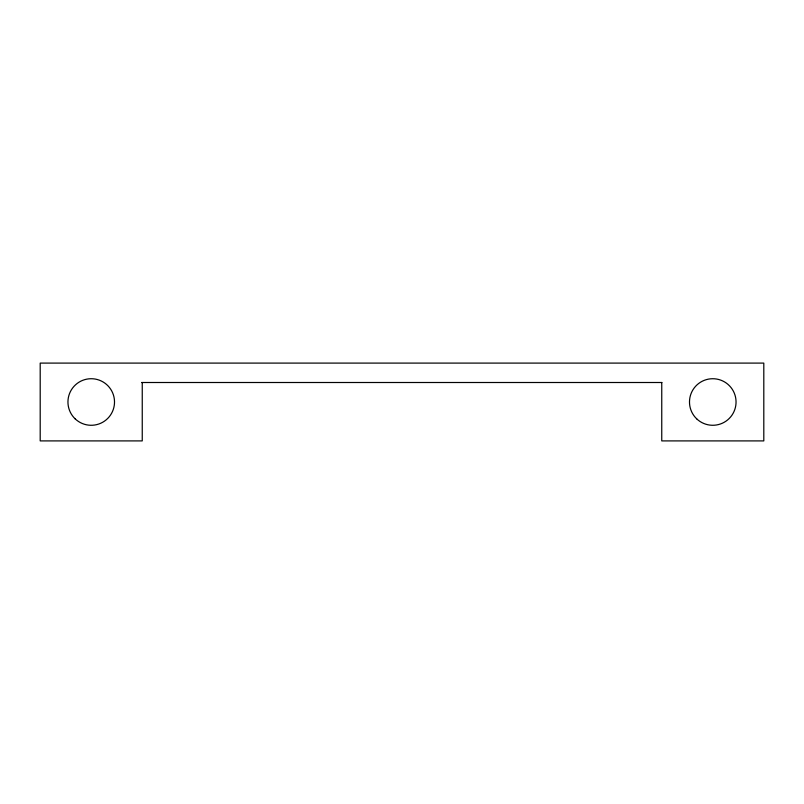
<?xml version="1.0" encoding="UTF-8"?>
<svg xmlns="http://www.w3.org/2000/svg" width="804" height="804" viewBox="0 0 804 804"><rect width="100%" height="100%" fill="white"/><g stroke="black" fill="none" stroke-linecap="round" stroke-linejoin="round"><path stroke-width="1.21" d="M141.544 382.503L661.883 382.503M661.752 382.503L661.752 440.904L763.8 440.904L763.8 363.096L40.2 363.096L40.2 440.904L142.248 440.904L142.248 382.503M75.184 418.874A23.286 23.286 0 0 0 113.866 407.457A23.286 23.286 0 0 0 84.641 379.669A23.286 23.286 0 0 0 75.184 418.874M696.716 418.864A23.286 23.286 0 0 0 735.399 407.477A23.286 23.286 0 0 0 706.193 379.669A23.286 23.286 0 0 0 696.716 418.864"/></g></svg>
